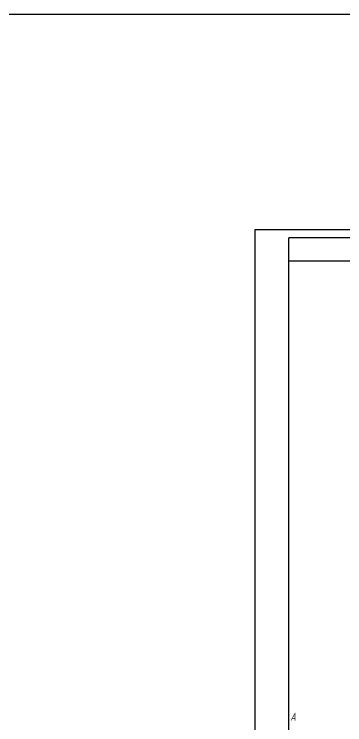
# Model space of a CAD drawing. Header units: millimetres. Extents: x 5763 to 12018931, y 39842 to 3600577.
# Drawn here: x 1016136 to 1055749, y 796409 to 881636 of the extents above; entities that cross this region are included whole.
import ezdxf

# ---------------------------------------------------------------- set-up
doc = ezdxf.new("R2010")
doc.units = ezdxf.units.MM
doc.layers.add('KONTUR', color=7, linetype='Continuous')
doc.layers.add('Архитектура', color=7, linetype='Continuous')
doc.layers.add('Основная', color=7, linetype='Continuous', lineweight=30)
doc.styles.add('VSSP_ROMANS07', font='romans.shx', dxfattribs={"width": 0.7, "oblique": 15, "height": 250})

msp = doc.modelspace()

# ---------------------------------------------------------------- linework, layer by layer
msp.add_line((799955.74319, 881636.17533), (1246140.57295, 881636.17533))
at = {"layer": 'KONTUR'}
for p, q in [((1045027.99966, 736997.86706), (1045027.99966, 855797.86706)), ((1045027.99966, 855797.86706), (1213227.99966, 855797.86706))]:
    msp.add_line(p, q, dxfattribs=at)
at = {"layer": 'Основная'}
for p, q in [((1049027.99966, 745997.86706), (1049027.99966, 854797.86706)), ((1212227.99966, 854797.86706), (1049027.99966, 854797.86706)), ((1063027.99966, 851997.86706), (1049027.99966, 851997.86706))]:
    msp.add_line(p, q, dxfattribs=at)

# ---------------------------------------------------------------- texts
at = {"layer": 'Архитектура', "color": 7, "lineweight": 20, "style": 'VSSP_ROMANS07', "oblique": 15, "width": 0.7}
msp.add_text('А', height=960, dxfattribs=at).set_placement((1049225.52718, 796902.28998))

doc.saveas('drawing.dxf')
